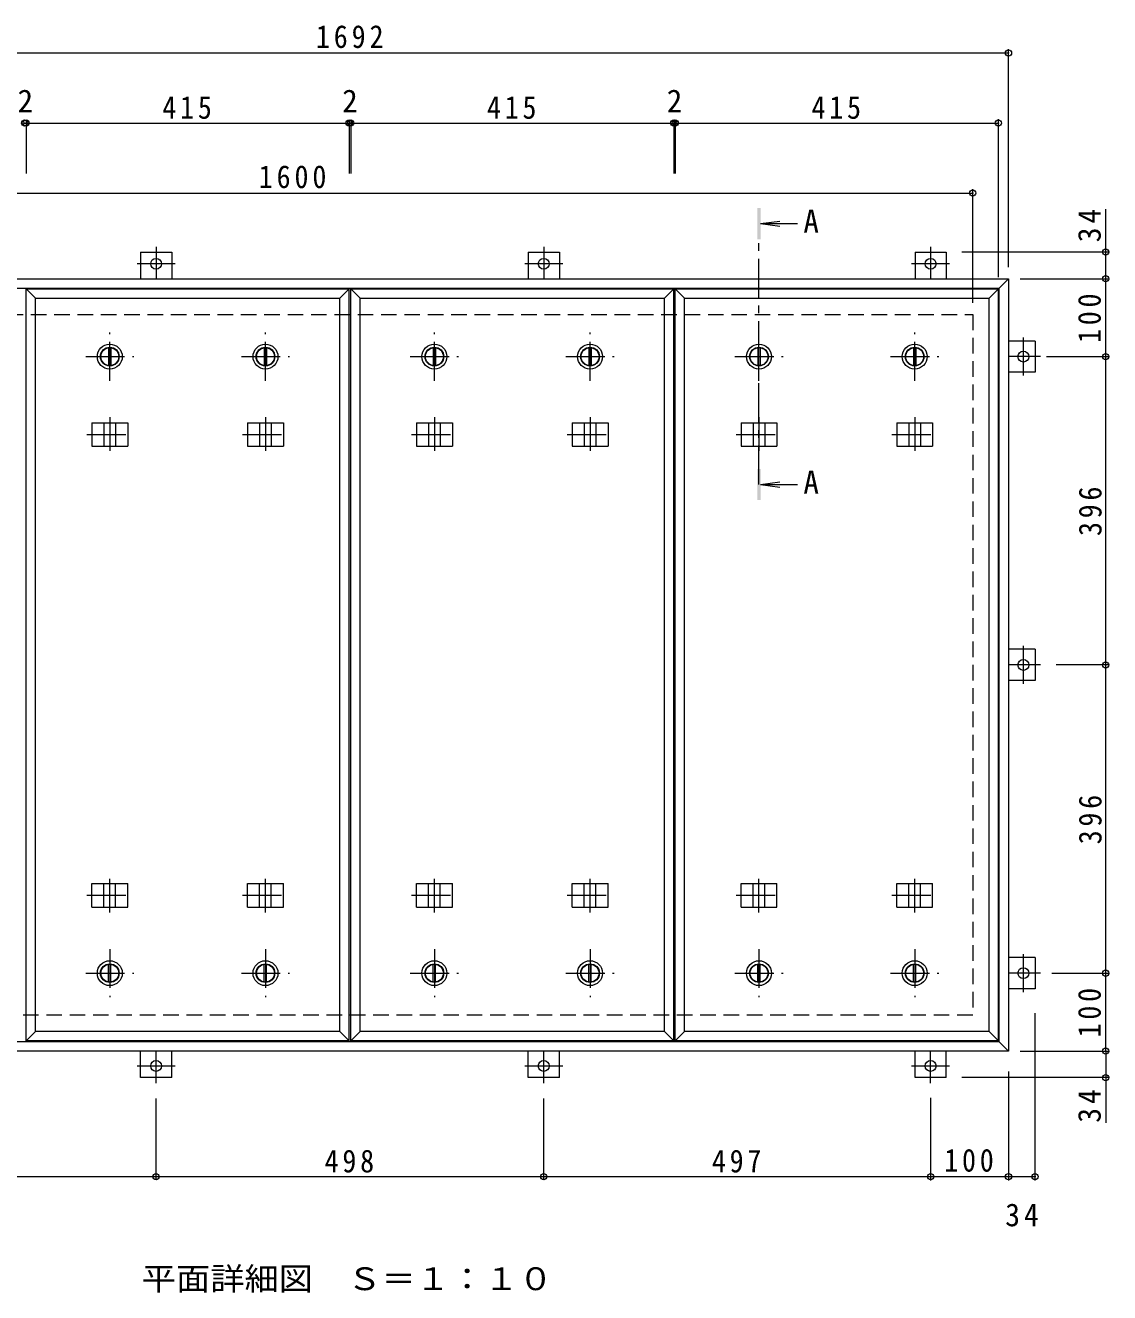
# Model space of a CAD drawing. Units: millimetres at full size, sheet at 1:10. Extents: x -2570 to 2311, y -1962 to 1246.
# Drawn here: x -1604 to -211, y -382 to 1246 of the extents above; entities that cross this region are included whole.
import ezdxf
from ezdxf.enums import TextEntityAlignment as Align

# ---------------------------------------------------------------- set-up
doc = ezdxf.new("R2010")
doc.units = ezdxf.units.MM
doc.header["$LTSCALE"] = 10
doc.header["$PDMODE"] = 32
doc.header["$PDSIZE"] = 8
doc.linetypes.add('CHAIN1', pattern=[8, 5, -1, 1, -1])
doc.linetypes.add('DASHED2', pattern=[3, 2, -1])
for name, color, linetype, lineweight in [('0-1_躯体', 2, 'DASHED2', 9), ('0-2_仕上', 3, 'Continuous', 9), ('0-3_建具', 4, 'Continuous', 9), ('0-5_寸法', 4, 'Continuous', 9), ('0-C', 2, 'Continuous', 9), ('0-E', 3, 'Continuous', 9), ('0-F', 7, 'Continuous', 9)]:
    doc.layers.add(name, color=color, linetype=linetype, lineweight=lineweight)
doc.styles.add('ＭＳ ゴシック', font='')
doc.styles.get('ＭＳ ゴシック').set_extended_font_data('MS Gothic')

msp = doc.modelspace()

# ---------------------------------------------------------------- linework, layer by layer
at = {"layer": '0-1_躯体'}
for p, q in [((-1986.8, 874.52), (-386.8, 874.52)), ((-386.8, 874.52), (-386.8, -25.48)), ((-386.8, -25.48), (-1986.8, -25.48))]:
    msp.add_line(p, q, dxfattribs=at)
at = {"layer": '0-2_仕上'}
for p, q in [((-1602.8, 907.52), (-1590.8, 895.52)), ((-1602.8, 907.52), (-1187.8, 907.52)), ((-1602.8, -58.48), (-1602.8, 907.52)), ((-1590.8, 895.52), (-1199.8, 895.52)), ((-1590.8, -46.48), (-1590.8, 895.52)), ((-1199.8, 895.52), (-1187.8, 907.52)), ((-1199.8, -46.48), (-1199.8, 895.52)), ((-1187.8, -58.48), (-1187.8, 907.52)), ((-1185.8, 907.52), (-1173.8, 895.52)), ((-1185.8, 907.52), (-770.8, 907.52)), ((-1185.8, -58.48), (-1185.8, 907.52)), ((-1173.8, 895.52), (-782.8, 895.52)), ((-1173.8, -46.48), (-1173.8, 895.52)), ((-782.8, 895.52), (-770.8, 907.52)), ((-782.8, -46.48), (-782.8, 895.52)), ((-770.8, -58.48), (-770.8, 907.52)), ((-768.8, 907.52), (-756.8, 895.52)), ((-768.8, 907.52), (-353.8, 907.52)), ((-768.8, -58.48), (-768.8, 907.52)), ((-756.8, 895.52), (-365.8, 895.52)), ((-756.8, -46.48), (-756.8, 895.52)), ((-365.8, 895.52), (-353.8, 907.52)), ((-365.8, -46.48), (-365.8, 895.52)), ((-353.8, -58.48), (-353.8, 907.52)), ((-1602.8, -58.48), (-1590.8, -46.48)), ((-1185.8, -58.48), (-1173.8, -46.48)), ((-768.8, -58.48), (-756.8, -46.48)), ((-1187.8, -58.48), (-1602.8, -58.48)), ((-770.8, -58.48), (-1185.8, -58.48)), ((-353.8, -58.48), (-768.8, -58.48))]:
    msp.add_line(p, q, dxfattribs=at)
for points in [[(-1187.8, -58.48), (-1199.8, -46.48), (-1590.8, -46.48)], [(-770.8, -58.48), (-782.8, -46.48), (-1173.8, -46.48)], [(-353.8, -58.48), (-365.8, -46.48), (-756.8, -46.48)]]:
    msp.add_lwpolyline(points, dxfattribs=at)
at = {"layer": '0-3_建具', "color": 2}
for p, q in [((-2032.8, 920.52), (-340.8, 920.52)), ((-352.8, 908.52), (-340.8, 920.52)), ((-340.8, 920.52), (-340.8, -71.48)), ((-2020.8, 908.52), (-352.8, 908.52)), ((-352.8, -59.48), (-352.8, 908.52)), ((-352.8, -59.48), (-2020.8, -59.48)), ((-352.8, -59.48), (-340.8, -71.48)), ((-340.8, -71.48), (-2032.8, -71.48))]:
    msp.add_line(p, q, dxfattribs=at)
at = {"layer": '0-3_建具'}
for p, q in [((-1518.39, 735.52), (-1518.39, 705.52)), ((-1518.39, 735.52), (-1472.21, 735.52)), ((-1502.8, 735.52), (-1502.8, 705.52)), ((-1487.8, 735.52), (-1487.8, 705.52)), ((-1472.21, 735.52), (-1472.21, 705.52)), ((-1318.39, 735.52), (-1318.39, 705.52)), ((-1318.39, 735.52), (-1272.21, 735.52)), ((-1302.8, 735.52), (-1302.8, 705.52)), ((-1287.8, 735.52), (-1287.8, 705.52)), ((-1272.21, 735.52), (-1272.21, 705.52)), ((-1101.39, 735.52), (-1101.39, 705.52)), ((-1101.39, 735.52), (-1055.21, 735.52)), ((-1085.8, 735.52), (-1085.8, 705.52)), ((-1070.8, 735.52), (-1070.8, 705.52)), ((-1055.21, 735.52), (-1055.21, 705.52)), ((-901.39, 735.52), (-901.39, 705.52)), ((-901.39, 735.52), (-855.21, 735.52)), ((-885.8, 735.52), (-885.8, 705.52)), ((-870.8, 735.52), (-870.8, 705.52)), ((-855.21, 735.52), (-855.21, 705.52)), ((-684.39, 735.52), (-684.39, 705.52)), ((-684.39, 735.52), (-638.21, 735.52)), ((-668.8, 735.52), (-668.8, 705.52)), ((-653.8, 735.52), (-653.8, 705.52)), ((-638.21, 735.52), (-638.21, 705.52)), ((-484.39, 735.52), (-484.39, 705.52)), ((-484.39, 735.52), (-438.21, 735.52)), ((-468.8, 735.52), (-468.8, 705.52)), ((-453.8, 735.52), (-453.8, 705.52)), ((-438.21, 735.52), (-438.21, 705.52)), ((-1518.39, 705.52), (-1472.21, 705.52)), ((-1318.39, 705.52), (-1272.21, 705.52)), ((-1101.39, 705.52), (-1055.21, 705.52)), ((-901.39, 705.52), (-855.21, 705.52)), ((-684.39, 705.52), (-638.21, 705.52)), ((-484.39, 705.52), (-438.21, 705.52)), ((-1518.39, 113.52), (-1518.39, 143.52)), ((-1518.39, 143.52), (-1472.21, 143.52)), ((-1502.8, 113.52), (-1502.8, 143.52)), ((-1487.8, 113.52), (-1487.8, 143.52)), ((-1472.21, 113.52), (-1472.21, 143.52)), ((-1318.39, 113.52), (-1318.39, 143.52)), ((-1318.39, 143.52), (-1272.21, 143.52)), ((-1302.8, 113.52), (-1302.8, 143.52)), ((-1287.8, 113.52), (-1287.8, 143.52)), ((-1272.21, 113.52), (-1272.21, 143.52)), ((-1101.39, 113.52), (-1101.39, 143.52)), ((-1101.39, 143.52), (-1055.21, 143.52)), ((-1085.8, 113.52), (-1085.8, 143.52)), ((-1070.8, 113.52), (-1070.8, 143.52)), ((-1055.21, 113.52), (-1055.21, 143.52)), ((-901.39, 113.52), (-901.39, 143.52)), ((-901.39, 143.52), (-855.21, 143.52)), ((-885.8, 113.52), (-885.8, 143.52)), ((-870.8, 113.52), (-870.8, 143.52)), ((-855.21, 113.52), (-855.21, 143.52)), ((-684.39, 113.52), (-684.39, 143.52)), ((-684.39, 143.52), (-638.21, 143.52)), ((-668.8, 113.52), (-668.8, 143.52)), ((-653.8, 113.52), (-653.8, 143.52)), ((-638.21, 113.52), (-638.21, 143.52)), ((-484.39, 113.52), (-484.39, 143.52)), ((-484.39, 143.52), (-438.21, 143.52)), ((-468.8, 113.52), (-468.8, 143.52)), ((-453.8, 113.52), (-453.8, 143.52)), ((-438.21, 113.52), (-438.21, 143.52)), ((-1518.39, 113.52), (-1472.21, 113.52)), ((-1318.39, 113.52), (-1272.21, 113.52)), ((-1101.39, 113.52), (-1055.21, 113.52)), ((-901.39, 113.52), (-855.21, 113.52)), ((-684.39, 113.52), (-638.21, 113.52)), ((-484.39, 113.52), (-438.21, 113.52))]:
    msp.add_line(p, q, dxfattribs=at)
at = {"layer": '0-3_建具', "linetype": 'CHAIN1'}
for p, q in [((-1495.3, 742.63), (-1495.3, 699.4)), ((-1295.3, 742.63), (-1295.3, 699.4)), ((-1078.3, 742.63), (-1078.3, 699.4)), ((-878.3, 742.63), (-878.3, 699.4)), ((-661.3, 742.63), (-661.3, 699.4)), ((-461.3, 742.63), (-461.3, 699.4)), ((-1524.71, 720.52), (-1465.89, 720.52)), ((-1324.71, 720.52), (-1265.89, 720.52)), ((-1107.71, 720.52), (-1048.89, 720.52)), ((-907.71, 720.52), (-848.89, 720.52)), ((-690.71, 720.52), (-631.89, 720.52)), ((-490.71, 720.52), (-431.89, 720.52)), ((-1495.3, 106.4), (-1495.3, 149.64)), ((-1295.3, 106.4), (-1295.3, 149.64)), ((-1078.3, 106.4), (-1078.3, 149.64)), ((-878.3, 106.4), (-878.3, 149.64)), ((-661.3, 106.4), (-661.3, 149.64)), ((-461.3, 106.4), (-461.3, 149.64)), ((-1524.71, 128.52), (-1465.89, 128.52)), ((-1324.71, 128.52), (-1265.89, 128.52)), ((-1107.71, 128.52), (-1048.89, 128.52)), ((-907.71, 128.52), (-848.89, 128.52)), ((-690.71, 128.52), (-631.89, 128.52)), ((-490.71, 128.52), (-431.89, 128.52))]:
    msp.add_line(p, q, dxfattribs=at)
at = {"layer": '0-5_寸法'}
for p, q in [((-659.3, 991.33), (-634.51, 994.6)), ((-659.3, 991.33), (-634.51, 988.07)), ((-659.3, 991.33), (-611.84, 991.33)), ((-659.3, 656.21), (-634.51, 659.47)), ((-659.3, 656.21), (-634.51, 652.95)), ((-659.3, 656.21), (-611.84, 656.21))]:
    msp.add_line(p, q, dxfattribs=at)
at = {"layer": '0-5_寸法', "linetype": 'CHAIN1'}
msp.add_line((-661.3, 656.21), (-661.3, 971.33), dxfattribs=at)
at = {"layer": '0-5_寸法'}
for points in [[(-659.3, 1011.33), (-663.3, 1011.33), (-659.3, 971.33), (-663.3, 971.33)], [(-659.3, 636.21), (-663.3, 636.21), (-659.3, 676.21), (-663.3, 676.21)]]:
    msp.add_solid(points, dxfattribs=at)
at = {"layer": '0-C', "linetype": 'CHAIN1'}
for p, q in [((-1495.3, 789.52), (-1495.3, 851.52)), ((-1295.3, 789.52), (-1295.3, 851.52)), ((-1078.3, 789.52), (-1078.3, 851.52)), ((-878.3, 789.52), (-878.3, 851.52)), ((-661.3, 789.52), (-661.3, 851.52)), ((-461.3, 789.52), (-461.3, 851.52)), ((-1526.3, 820.52), (-1464.3, 820.52)), ((-1326.3, 820.52), (-1264.3, 820.52)), ((-1109.3, 820.52), (-1047.3, 820.52)), ((-909.3, 820.52), (-847.3, 820.52)), ((-692.3, 820.52), (-630.3, 820.52)), ((-492.3, 820.52), (-430.3, 820.52)), ((-1495.3, 59.52), (-1495.3, -2.48)), ((-1295.3, 59.52), (-1295.3, -2.48)), ((-1078.3, 59.52), (-1078.3, -2.48)), ((-878.3, 59.52), (-878.3, -2.48)), ((-661.3, 59.52), (-661.3, -2.48)), ((-461.3, 59.52), (-461.3, -2.48)), ((-1526.3, 28.52), (-1464.3, 28.52)), ((-1326.3, 28.52), (-1264.3, 28.52)), ((-1109.3, 28.52), (-1047.3, 28.52)), ((-909.3, 28.52), (-847.3, 28.52)), ((-692.3, 28.52), (-630.3, 28.52)), ((-492.3, 28.52), (-430.3, 28.52))]:
    msp.add_line(p, q, dxfattribs=at)
at = {"layer": '0-C'}
for p, q in [((-1496.8, 831.92), (-1496.8, 809.12)), ((-1493.8, 831.92), (-1493.8, 809.12)), ((-1296.8, 831.92), (-1296.8, 809.12)), ((-1293.8, 831.92), (-1293.8, 809.12)), ((-1079.8, 831.92), (-1079.8, 809.12)), ((-1076.8, 831.92), (-1076.8, 809.12)), ((-879.8, 831.92), (-879.8, 809.12)), ((-876.8, 831.92), (-876.8, 809.12)), ((-662.8, 831.92), (-662.8, 809.12)), ((-659.8, 831.92), (-659.8, 809.12)), ((-462.8, 831.92), (-462.8, 809.12)), ((-459.8, 831.92), (-459.8, 809.12)), ((-1496.8, 17.11), (-1496.8, 39.92)), ((-1493.8, 17.11), (-1493.8, 39.92)), ((-1296.8, 17.11), (-1296.8, 39.92)), ((-1293.8, 17.11), (-1293.8, 39.92)), ((-1079.8, 17.11), (-1079.8, 39.92)), ((-1076.8, 17.11), (-1076.8, 39.92)), ((-879.8, 17.11), (-879.8, 39.92)), ((-876.8, 17.11), (-876.8, 39.92)), ((-662.8, 17.11), (-662.8, 39.92)), ((-659.8, 17.11), (-659.8, 39.92)), ((-462.8, 17.11), (-462.8, 39.92)), ((-459.8, 17.11), (-459.8, 39.92))]:
    msp.add_line(p, q, dxfattribs=at)
for centre, radius in [((-1495.3, 820.52), 16), ((-1495.3, 820.52), 12), ((-1495.3, 820.52), 11.5), ((-1295.3, 820.52), 16), ((-1295.3, 820.52), 12), ((-1295.3, 820.52), 11.5), ((-1078.3, 820.52), 16), ((-1078.3, 820.52), 12), ((-1078.3, 820.52), 11.5), ((-878.3, 820.52), 16), ((-878.3, 820.52), 12), ((-878.3, 820.52), 11.5), ((-661.3, 820.52), 16), ((-661.3, 820.52), 12), ((-661.3, 820.52), 11.5), ((-461.3, 820.52), 16), ((-461.3, 820.52), 12), ((-461.3, 820.52), 11.5), ((-1495.3, 28.52), 16), ((-1495.3, 28.52), 12), ((-1495.3, 28.52), 11.5), ((-1295.3, 28.52), 16), ((-1295.3, 28.52), 12), ((-1295.3, 28.52), 11.5), ((-1078.3, 28.52), 16), ((-1078.3, 28.52), 12), ((-1078.3, 28.52), 11.5), ((-878.3, 28.52), 16), ((-878.3, 28.52), 12), ((-878.3, 28.52), 11.5), ((-661.3, 28.52), 16), ((-661.3, 28.52), 12), ((-661.3, 28.52), 11.5), ((-461.3, 28.52), 16), ((-461.3, 28.52), 12), ((-461.3, 28.52), 11.5)]:
    msp.add_circle(centre, radius, dxfattribs=at)
at = {"layer": '0-E', "linetype": 'CHAIN1'}
for p, q in [((-1435.8, 961.69), (-1435.8, 920.52)), ((-937.8, 961.69), (-937.8, 920.52)), ((-440.8, 961.69), (-440.8, 920.52)), ((-1411.42, 939.72), (-1460.18, 939.72)), ((-913.42, 939.72), (-962.18, 939.72)), ((-416.42, 939.72), (-465.18, 939.72)), ((-321.6, 796.14), (-321.6, 844.89)), ((-299.63, 820.52), (-340.8, 820.52)), ((-321.6, 400.14), (-321.6, 448.89)), ((-299.63, 424.52), (-340.8, 424.52)), ((-321.6, 4.14), (-321.6, 52.89)), ((-299.63, 28.52), (-340.8, 28.52)), ((-1435.8, -112.66), (-1435.8, -71.48)), ((-937.8, -112.66), (-937.8, -71.48)), ((-440.8, -112.66), (-440.8, -71.48)), ((-1460.18, -90.68), (-1411.42, -90.68)), ((-962.18, -90.68), (-913.42, -90.68)), ((-465.18, -90.68), (-416.42, -90.68))]:
    msp.add_line(p, q, dxfattribs=at)
at = {"layer": '0-E'}
for p, q in [((-1455.8, 954.72), (-1415.8, 954.72)), ((-1455.8, 954.72), (-1455.8, 920.52)), ((-1415.8, 954.72), (-1415.8, 920.52)), ((-957.8, 954.72), (-917.8, 954.72)), ((-957.8, 954.72), (-957.8, 920.52)), ((-917.8, 954.72), (-917.8, 920.52)), ((-460.8, 954.72), (-420.8, 954.72)), ((-460.8, 954.72), (-460.8, 920.52)), ((-420.8, 954.72), (-420.8, 920.52)), ((-306.6, 840.52), (-340.8, 840.52)), ((-306.6, 840.52), (-306.6, 800.52)), ((-306.6, 800.52), (-340.8, 800.52)), ((-306.6, 444.52), (-340.8, 444.52)), ((-306.6, 444.52), (-306.6, 404.52)), ((-306.6, 404.52), (-340.8, 404.52)), ((-306.6, 48.52), (-340.8, 48.52)), ((-306.6, 48.52), (-306.6, 8.52)), ((-306.6, 8.52), (-340.8, 8.52)), ((-1455.8, -105.68), (-1455.8, -71.48)), ((-1415.8, -105.68), (-1415.8, -71.48)), ((-957.8, -105.68), (-957.8, -71.48)), ((-917.8, -105.68), (-917.8, -71.48)), ((-460.8, -105.68), (-460.8, -71.48)), ((-420.8, -105.68), (-420.8, -71.48)), ((-1415.8, -105.68), (-1455.8, -105.68)), ((-917.8, -105.68), (-957.8, -105.68)), ((-420.8, -105.68), (-460.8, -105.68))]:
    msp.add_line(p, q, dxfattribs=at)
for centre in [(-1435.8, 939.72), (-937.8, 939.72), (-440.8, 939.72), (-321.6, 820.52), (-321.6, 424.52), (-321.6, 28.52), (-1435.8, -90.68), (-937.8, -90.68), (-440.8, -90.68)]:
    msp.add_circle(centre, 7, dxfattribs=at)
at = {"layer": '0-F'}
for p, q in [((-2032.8, 1210.52), (-340.8, 1210.52)), ((-340.8, 935.52), (-340.8, 1215.52)), ((-1602.8, 1123.52), (-1602.8, 1055.58)), ((-1187.8, 1123.52), (-1187.8, 1055.58)), ((-1185.8, 1123.52), (-1185.8, 1055.58)), ((-770.8, 1123.52), (-770.8, 1055.58)), ((-768.8, 1123.52), (-768.8, 1055.58)), ((-353.8, 922.52), (-353.8, 1125.52)), ((-1604.8, 1120.52), (-1602.8, 1120.52)), ((-1602.8, 1120.52), (-1187.8, 1120.52)), ((-1187.8, 1120.52), (-1185.8, 1120.52)), ((-1185.8, 1120.52), (-770.8, 1120.52)), ((-770.8, 1120.52), (-768.8, 1120.52)), ((-768.8, 1120.52), (-353.8, 1120.52)), ((-1986.8, 1030.52), (-386.8, 1030.52)), ((-386.8, 889.52), (-386.8, 1035.52)), ((-215.82, 954.72), (-215.82, 1009.9)), ((-210.82, 954.72), (-400.8, 954.72)), ((-215.82, 920.52), (-215.82, 954.72)), ((-325.8, 920.52), (-210.82, 920.52)), ((-215.82, 820.52), (-215.82, 920.52)), ((-291.87, 820.52), (-210.82, 820.52)), ((-215.82, 424.52), (-215.82, 820.52)), ((-212.82, 424.52), (-279.63, 424.52)), ((-215.82, 28.52), (-215.82, 424.52)), ((-285.28, 28.52), (-210.82, 28.52)), ((-215.82, -71.48), (-215.82, 28.52)), ((-306.6, -237.85), (-306.6, -22.69)), ((-325.8, -71.48), (-210.82, -71.48)), ((-215.82, -71.48), (-215.82, -105.68)), ((-210.82, -105.68), (-400.8, -105.68)), ((-340.8, -97.69), (-340.8, -237.85)), ((-215.82, -105.68), (-215.82, -163.63)), ((-1435.8, -235.85), (-1435.8, -132.66)), ((-937.8, -235.85), (-937.8, -132.66)), ((-440.8, -131.62), (-440.8, -237.85)), ((-1932.8, -232.85), (-1435.8, -232.85)), ((-1435.8, -232.85), (-937.8, -232.85)), ((-937.8, -232.85), (-440.8, -232.85)), ((-440.8, -232.85), (-340.8, -232.85)), ((-340.8, -232.85), (-306.6, -232.85))]:
    msp.add_line(p, q, dxfattribs=at)
for p in [(-340.8, 1210.52), (-1604.8, 1120.52), (-1602.8, 1120.52), (-1187.8, 1120.52), (-1185.8, 1120.52), (-770.8, 1120.52), (-768.8, 1120.52), (-353.8, 1120.52), (-386.8, 1030.52), (-215.82, 954.72), (-215.82, 920.52), (-215.82, 820.52), (-215.82, 424.52), (-215.82, 28.52), (-215.82, -71.48), (-215.82, -105.68), (-1435.8, -232.85), (-937.8, -232.85), (-440.8, -232.85), (-340.8, -232.85), (-306.6, -232.85)]:
    msp.add_point(p, dxfattribs=at)

# ---------------------------------------------------------------- texts
at = {"layer": '0-5_寸法', "color": 2, "style": 'ＭＳ ゴシック'}
for p in [(-604.27, 970.94), (-604.27, 635.81)]:
    msp.add_text('A', height=29.33, dxfattribs=at).set_placement(p, align=Align.BOTTOM_LEFT)
at = {"layer": '0-5_寸法', "color": 2, "style": 'ＭＳ ゴシック', "width": 1.1}
msp.add_text('平面詳細図\u3000Ｓ＝１：１０', height=29.33, dxfattribs=at).set_placement((-1454.3, -387.45), align=Align.BOTTOM_LEFT)
at = {"layer": '0-F', "color": 2, "style": 'ＭＳ ゴシック'}
for p in [(-1613.8, 1125.52), (-1196.8, 1125.52), (-779.8, 1125.52)]:
    msp.add_text('2', height=29.33, dxfattribs=at).set_placement(p, align=Align.BOTTOM_LEFT)
at = {"layer": '0-F', "color": 2, "char_height": 29.33, "attachment_point": 7, "style": 'ＭＳ ゴシック'}
for s, insert in [('\\T1.28;\\W0.9;1692', (-1230.55, 1216.52)), ('\\T1.27;\\W0.9;415', (-1427.8, 1125.52)), ('\\T1.27;\\W0.9;415', (-1010.8, 1125.52)), ('\\T1.27;\\W0.9;415', (-593.8, 1125.52)), ('\\T1.28;\\W0.9;1600', (-1303.98, 1036.52)), ('\\T1.27;\\W0.9;498', (-1219.3, -227.85)), ('\\T1.27;\\W0.9;497', (-721.8, -227.85)), ('\\T1.27;\\W0.9;100', (-423.3, -226.85)), ('\\T1.27;\\W0.95;34', (-344.95, -297.07))]:
    msp.add_mtext(s, dxfattribs=dict(at, insert=insert))
at = {"layer": '0-F', "color": 2, "char_height": 29.33, "attachment_point": 7, "rotation": 90, "style": 'ＭＳ ゴシック'}
for s, insert in [('\\T1.27;\\W0.95;34', (-221.82, 967.4)), ('\\T1.27;\\W0.9;100', (-221.82, 838.02)), ('\\T1.27;\\W0.9;396', (-220.82, 590.02)), ('\\T1.27;\\W0.9;396', (-220.82, 194.02)), ('\\T1.27;\\W0.9;100', (-221.82, -53.98)), ('\\T1.27;\\W0.95;34', (-221.82, -163.63))]:
    msp.add_mtext(s, dxfattribs=dict(at, insert=insert))

doc.saveas('drawing.dxf')
